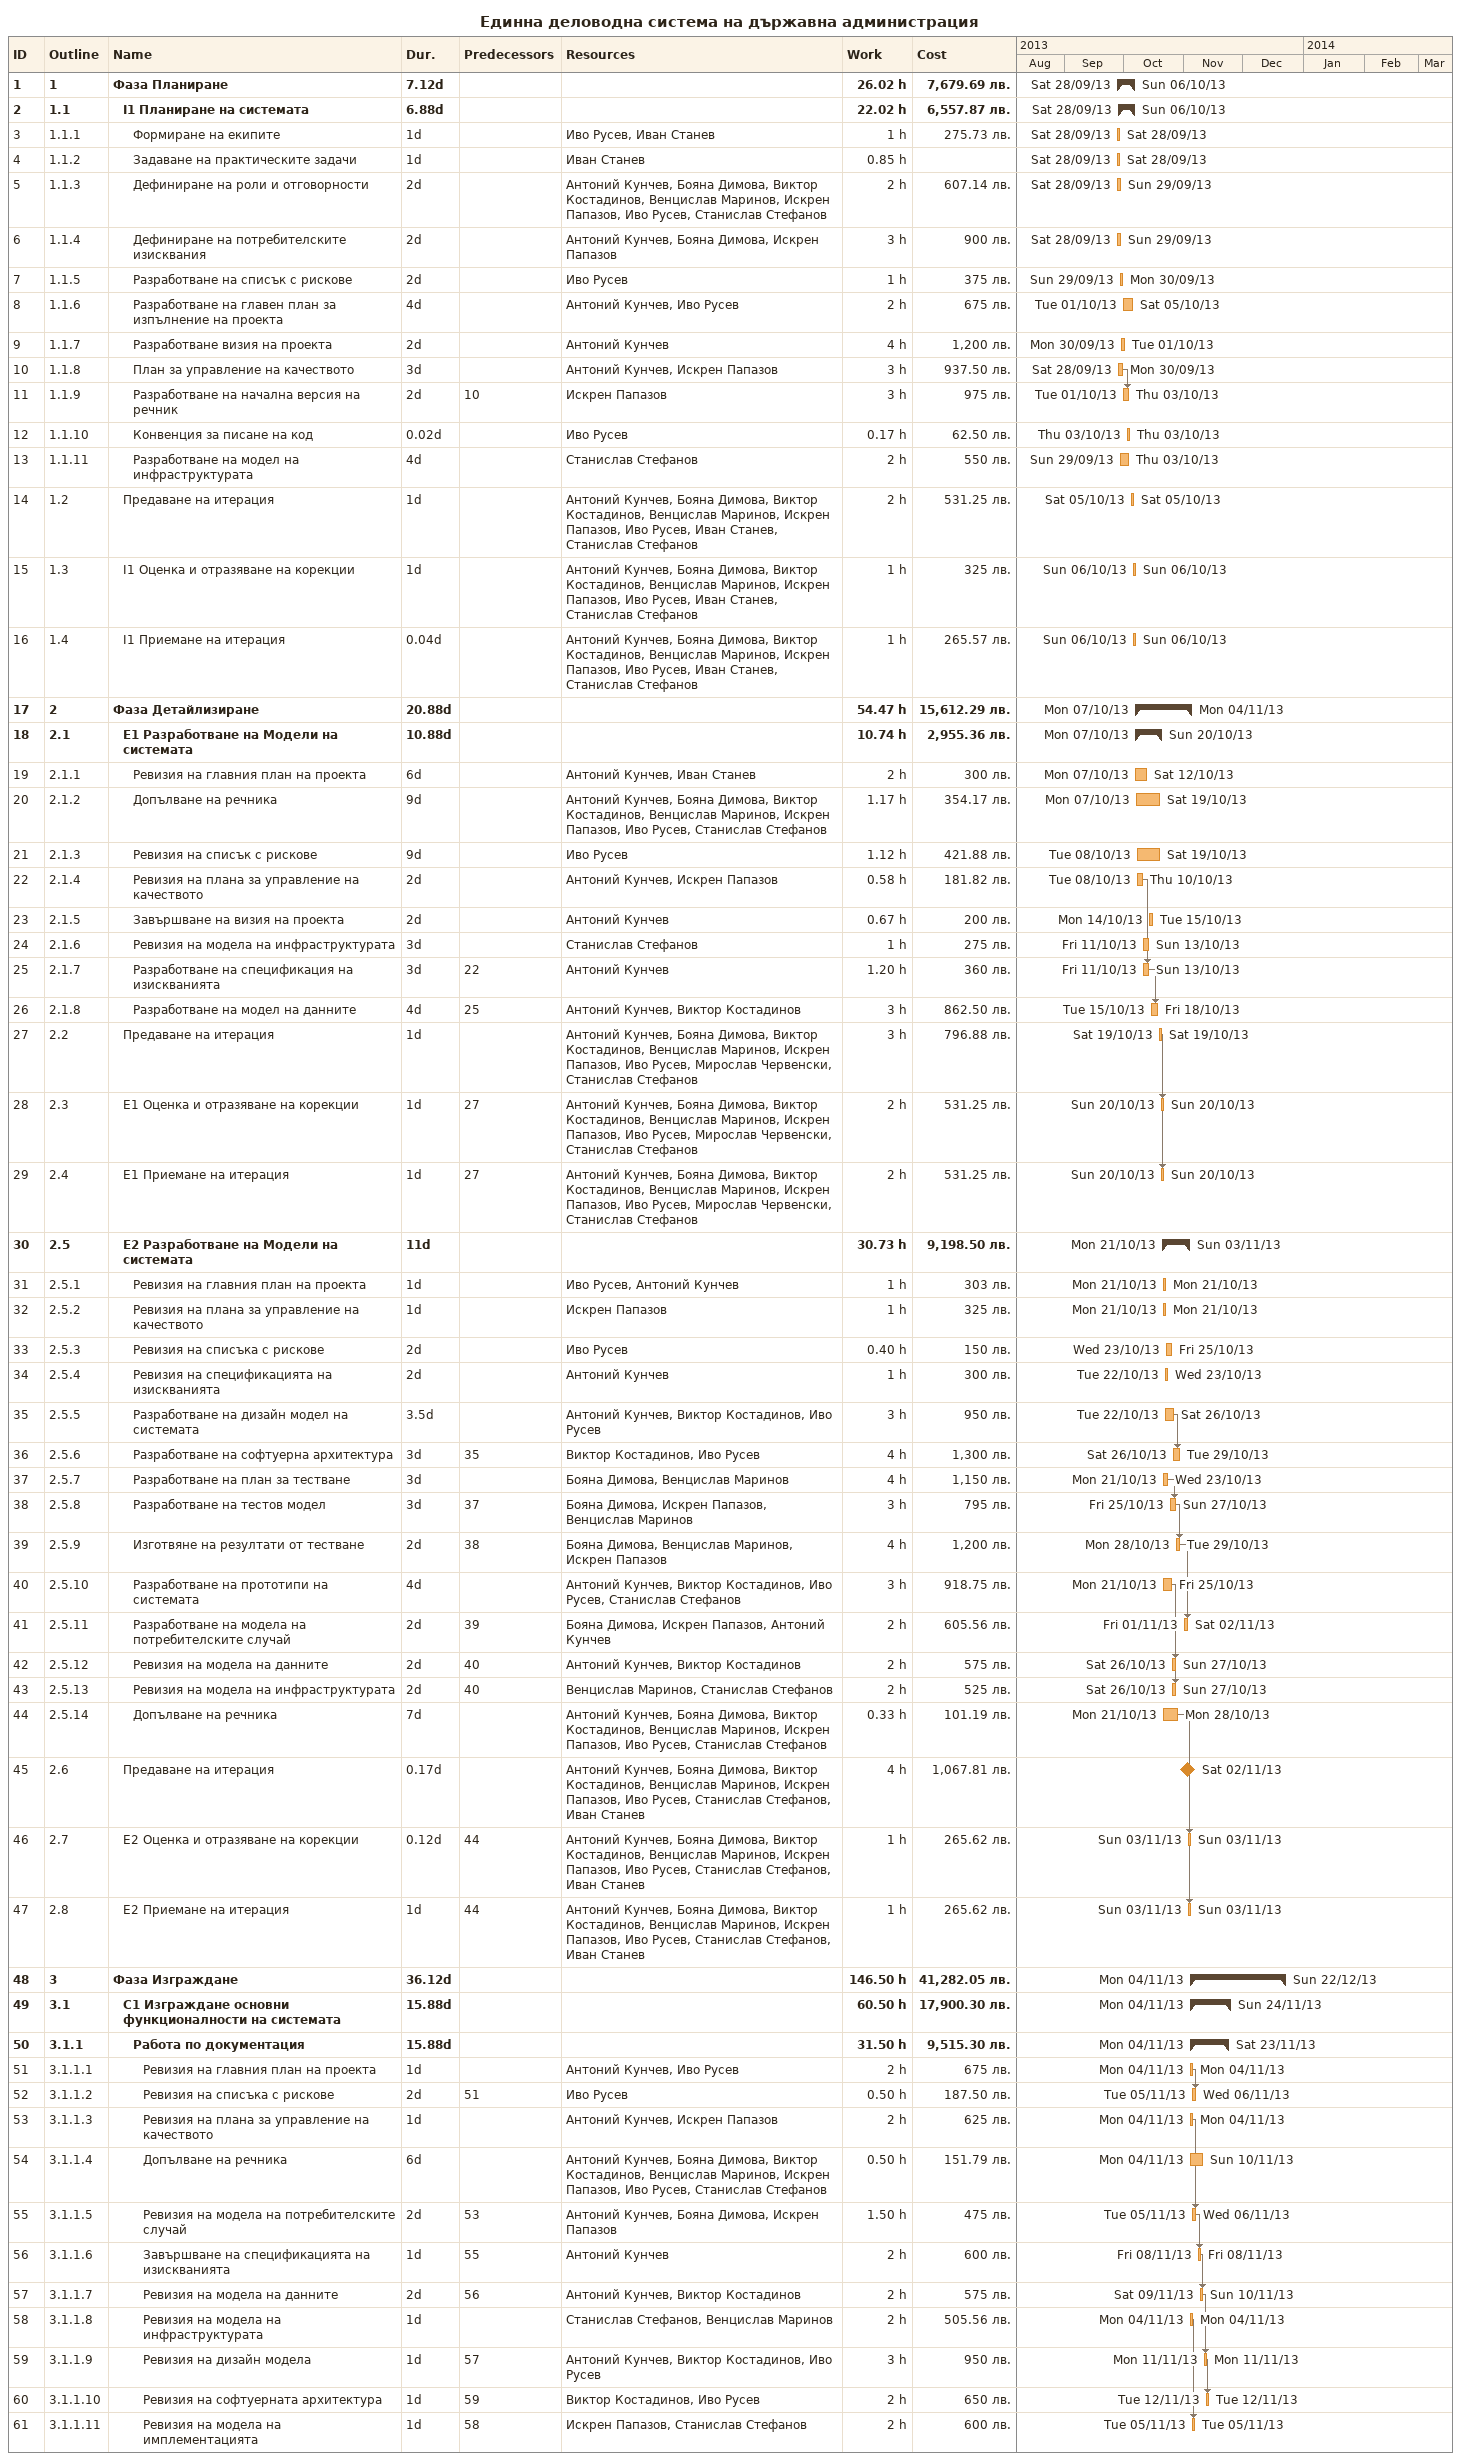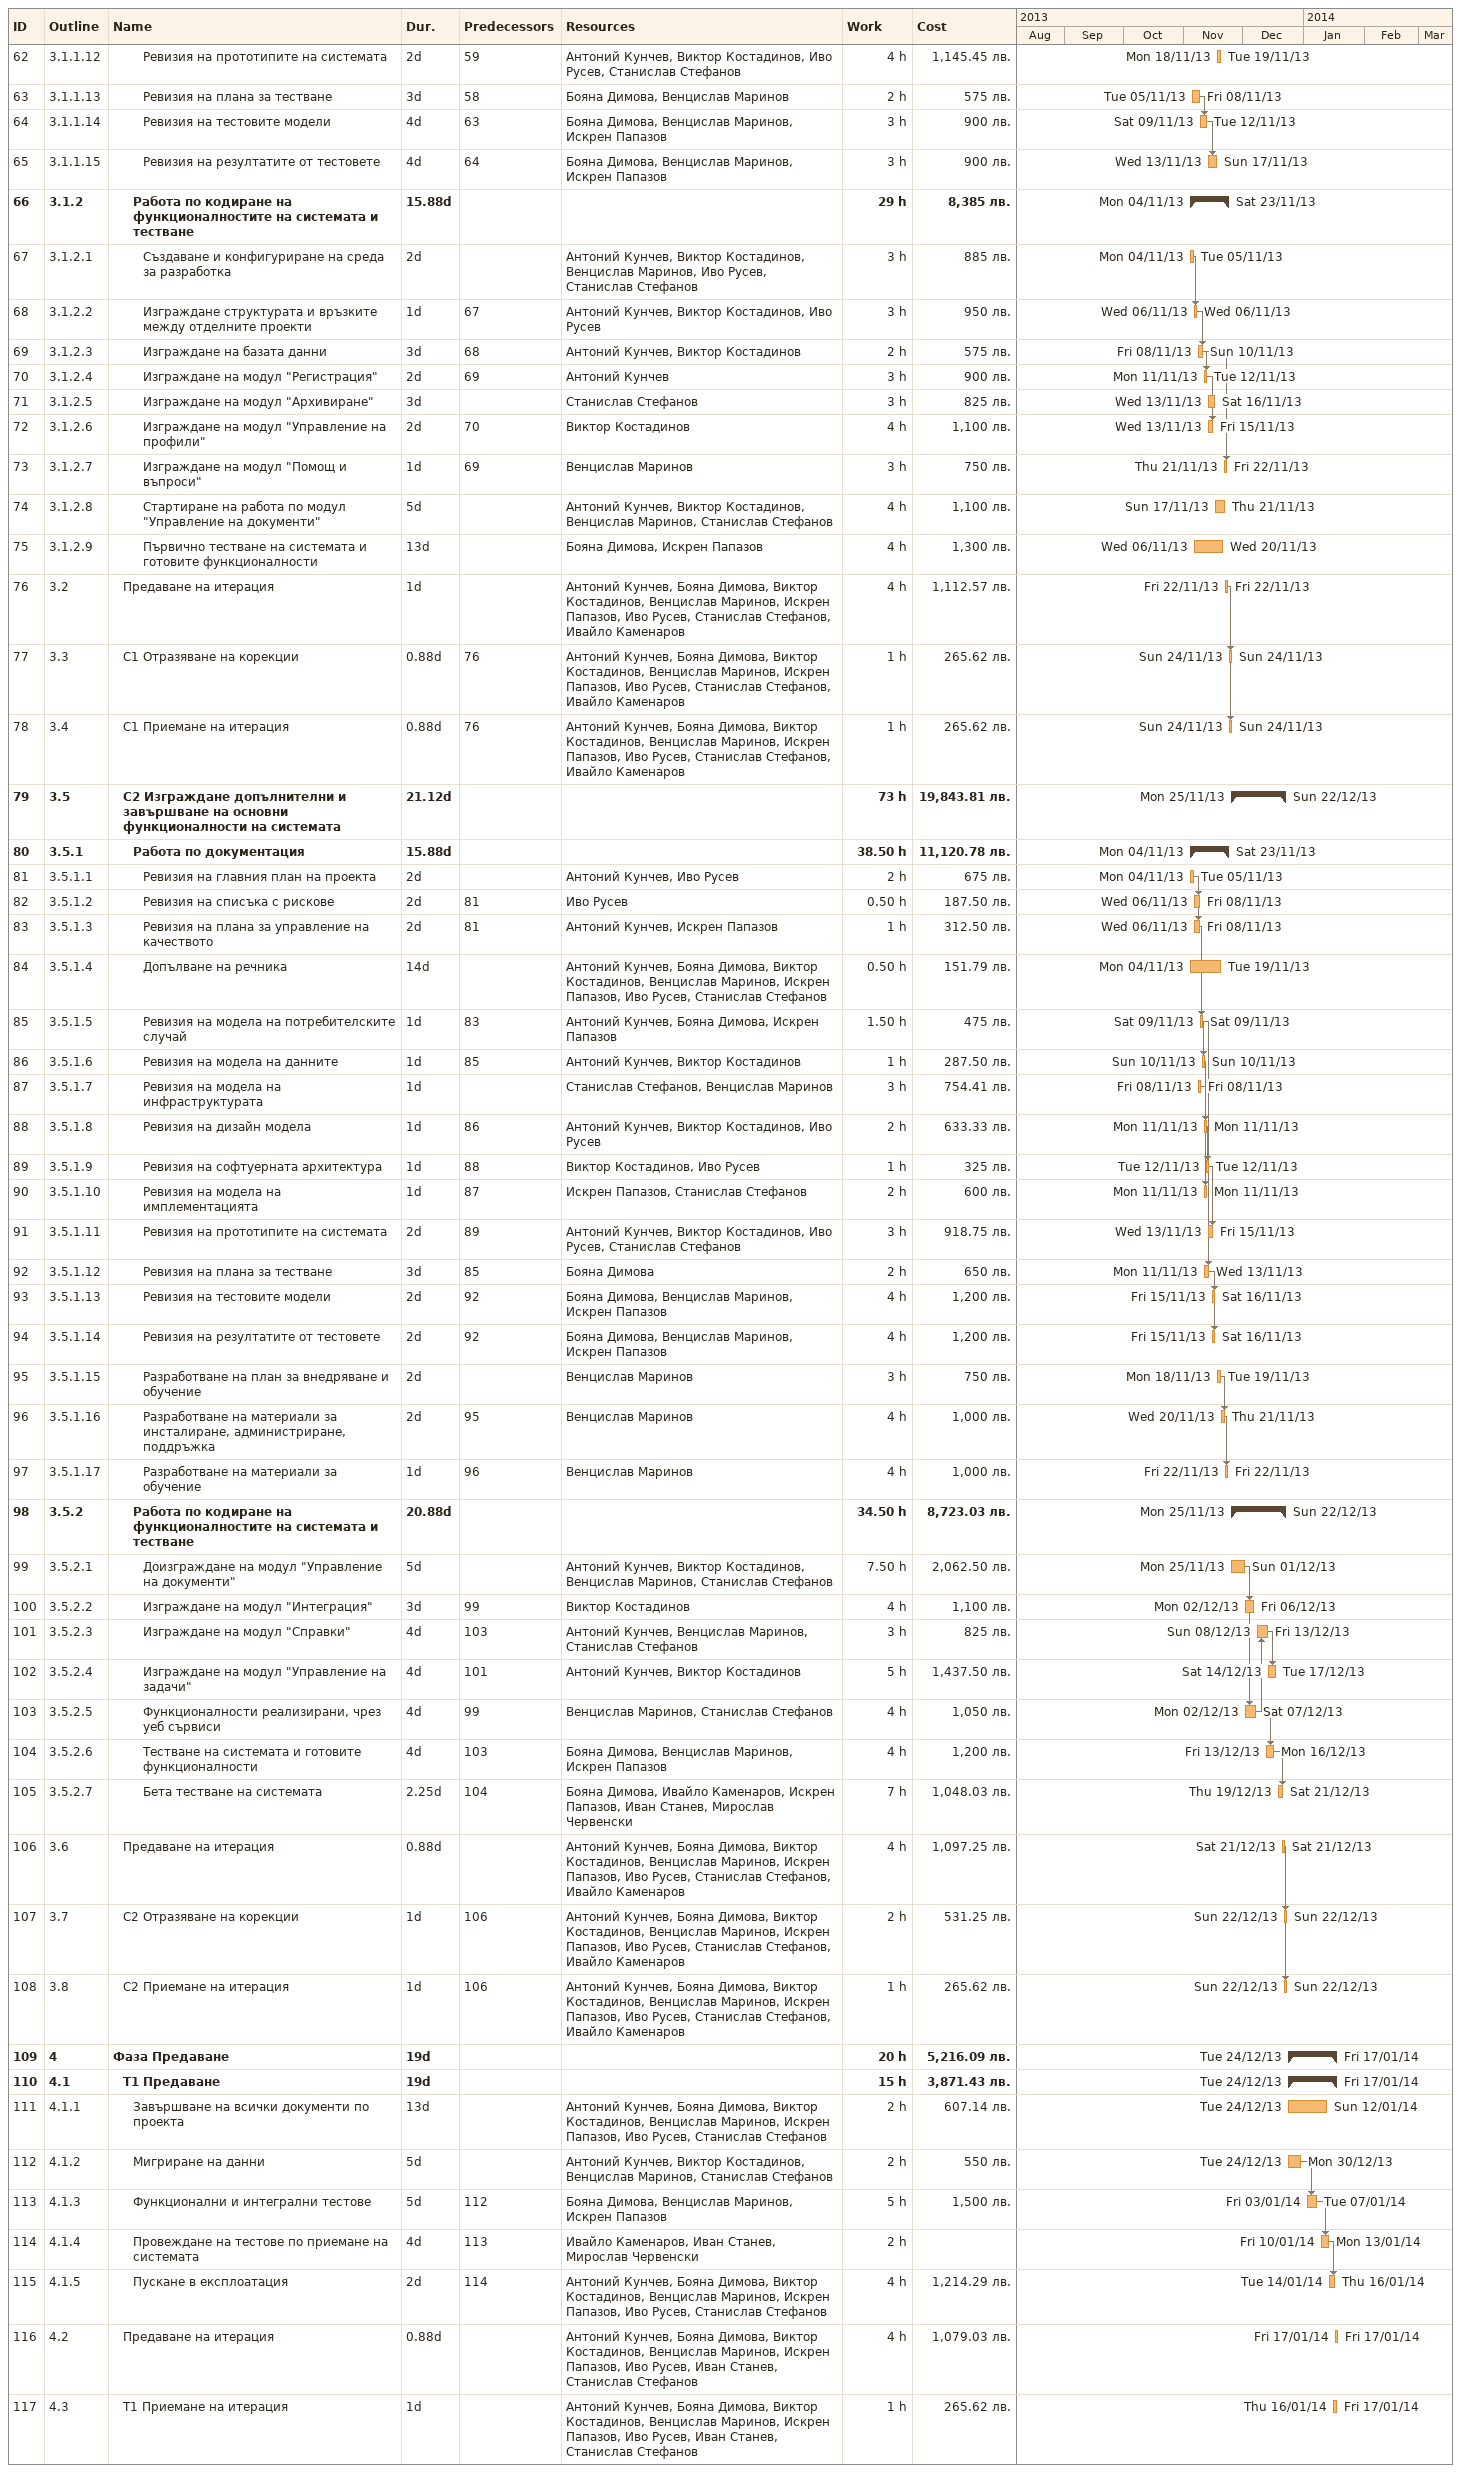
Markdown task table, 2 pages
Единна деловодна система на държавна администрация

| ID | WBS | Task | Duration | Start | Finish | Predecessors | Resources | Work (h) | Cost (лв.) |
|---|---|---|---|---|---|---|---|---|---|
| 1 | 1 | **Фаза Планиране** | 7.12d | 2013-09-28 | 2013-10-06 |  |  | 26.02 | 7679.69 |
| 2 | 1.1 | **I1 Планиране на системата** | 6.88d | 2013-09-28 | 2013-10-06 |  |  | 22.02 | 6557.87 |
| 3 | 1.1.1 | Формиране на екипите | 1d | 2013-09-28 | 2013-09-28 |  | Иво Русев, Иван Станев | 1 | 275.73 |
| 4 | 1.1.2 | Задаване на практическите задачи | 1d | 2013-09-28 | 2013-09-28 |  | Иван Станев | 0.85 |  |
| 5 | 1.1.3 | Дефиниране на роли и отговорности | 2d | 2013-09-28 | 2013-09-29 |  | Антоний Кунчев, Бояна Димова, Виктор Костадинов, Венцислав Маринов, Искрен Папазов, Иво Русев, Станислав Стефанов | 2 | 607.14 |
| 6 | 1.1.4 | Дефиниране на потребителските изисквания | 2d | 2013-09-28 | 2013-09-29 |  | Антоний Кунчев, Бояна Димова, Искрен Папазов | 3 | 900 |
| 7 | 1.1.5 | Разработване на списък с рискове | 2d | 2013-09-29 | 2013-09-30 |  | Иво Русев | 1 | 375 |
| 8 | 1.1.6 | Разработване на главен план за изпълнение на проекта | 4d | 2013-10-01 | 2013-10-05 |  | Антоний Кунчев, Иво Русев | 2 | 675 |
| 9 | 1.1.7 | Разработване визия на проекта | 2d | 2013-09-30 | 2013-10-01 |  | Антоний Кунчев | 4 | 1200 |
| 10 | 1.1.8 | План за управление на качеството | 3d | 2013-09-28 | 2013-09-30 |  | Антоний Кунчев, Искрен Папазов | 3 | 937.50 |
| 11 | 1.1.9 | Разработване на начална версия на речник | 2d | 2013-10-01 | 2013-10-03 | 10 | Искрен Папазов | 3 | 975 |
| 12 | 1.1.10 | Конвенция за писане на код | 0.02d | 2013-10-03 | 2013-10-03 |  | Иво Русев | 0.17 | 62.50 |
| 13 | 1.1.11 | Разработване на модел на инфраструктурата | 4d | 2013-09-29 | 2013-10-03 |  | Станислав Стефанов | 2 | 550 |
| 14 | 1.2 | Предаване на итерация | 1d | 2013-10-05 | 2013-10-05 |  | Антоний Кунчев, Бояна Димова, Виктор Костадинов, Венцислав Маринов, Искрен Папазов, Иво Русев, Иван Станев, Станислав Стефанов | 2 | 531.25 |
| 15 | 1.3 | I1 Оценка и отразяване на корекции | 1d | 2013-10-06 | 2013-10-06 |  | Антоний Кунчев, Бояна Димова, Виктор Костадинов, Венцислав Маринов, Искрен Папазов, Иво Русев, Иван Станев, Станислав Стефанов | 1 | 325 |
| 16 | 1.4 | I1 Приемане на итерация | 0.04d | 2013-10-06 | 2013-10-06 |  | Антоний Кунчев, Бояна Димова, Виктор Костадинов, Венцислав Маринов, Искрен Папазов, Иво Русев, Иван Станев, Станислав Стефанов | 1 | 265.57 |
| 17 | 2 | **Фаза Детайлизиране** | 20.88d | 2013-10-07 | 2013-11-04 |  |  | 54.47 | 15612.29 |
| 18 | 2.1 | **E1 Разработване на Модели на системата** | 10.88d | 2013-10-07 | 2013-10-20 |  |  | 10.74 | 2955.36 |
| 19 | 2.1.1 | Ревизия на главния план на проекта | 6d | 2013-10-07 | 2013-10-12 |  | Антоний Кунчев, Иван Станев | 2 | 300 |
| 20 | 2.1.2 | Допълване на речника | 9d | 2013-10-07 | 2013-10-19 |  | Антоний Кунчев, Бояна Димова, Виктор Костадинов, Венцислав Маринов, Искрен Папазов, Иво Русев, Станислав Стефанов | 1.17 | 354.17 |
| 21 | 2.1.3 | Ревизия на списък с рискове | 9d | 2013-10-08 | 2013-10-19 |  | Иво Русев | 1.12 | 421.88 |
| 22 | 2.1.4 | Ревизия на плана за управление на качеството | 2d | 2013-10-08 | 2013-10-10 |  | Антоний Кунчев, Искрен Папазов | 0.58 | 181.82 |
| 23 | 2.1.5 | Завършване на визия на проекта | 2d | 2013-10-14 | 2013-10-15 |  | Антоний Кунчев | 0.67 | 200 |
| 24 | 2.1.6 | Ревизия на модела на инфраструктурата | 3d | 2013-10-11 | 2013-10-13 |  | Станислав Стефанов | 1 | 275 |
| 25 | 2.1.7 | Разработване на спецификация на изискванията | 3d | 2013-10-11 | 2013-10-13 | 22 | Антоний Кунчев | 1.20 | 360 |
| 26 | 2.1.8 | Разработване на модел на данните | 4d | 2013-10-15 | 2013-10-18 | 25 | Антоний Кунчев, Виктор Костадинов | 3 | 862.50 |
| 27 | 2.2 | Предаване на итерация | 1d | 2013-10-19 | 2013-10-19 |  | Антоний Кунчев, Бояна Димова, Виктор Костадинов, Венцислав Маринов, Искрен Папазов, Иво Русев, Мирослав Червенски, Станислав Стефанов | 3 | 796.88 |
| 28 | 2.3 | Е1 Оценка и отразяване на корекции | 1d | 2013-10-20 | 2013-10-20 | 27 | Антоний Кунчев, Бояна Димова, Виктор Костадинов, Венцислав Маринов, Искрен Папазов, Иво Русев, Мирослав Червенски, Станислав Стефанов | 2 | 531.25 |
| 29 | 2.4 | Е1 Приемане на итерация | 1d | 2013-10-20 | 2013-10-20 | 27 | Антоний Кунчев, Бояна Димова, Виктор Костадинов, Венцислав Маринов, Искрен Папазов, Иво Русев, Мирослав Червенски, Станислав Стефанов | 2 | 531.25 |
| 30 | 2.5 | **E2 Разработване на Модели на системата** | 11d | 2013-10-21 | 2013-11-03 |  |  | 30.73 | 9198.50 |
| 31 | 2.5.1 | Ревизия на главния план на проекта | 1d | 2013-10-21 | 2013-10-21 |  | Иво Русев, Антоний Кунчев | 1 | 303 |
| 32 | 2.5.2 | Ревизия на плана за управление на качеството | 1d | 2013-10-21 | 2013-10-21 |  | Искрен Папазов | 1 | 325 |
| 33 | 2.5.3 | Ревизия на списъка с рискове | 2d | 2013-10-23 | 2013-10-25 |  | Иво Русев | 0.40 | 150 |
| 34 | 2.5.4 | Ревизия на спецификацията на изискванията | 2d | 2013-10-22 | 2013-10-23 |  | Антоний Кунчев | 1 | 300 |
| 35 | 2.5.5 | Разработване на дизайн модел на системата | 3.5d | 2013-10-22 | 2013-10-26 |  | Антоний Кунчев, Виктор Костадинов, Иво Русев | 3 | 950 |
| 36 | 2.5.6 | Разработване на софтуерна архитектура | 3d | 2013-10-26 | 2013-10-29 | 35 | Виктор Костадинов, Иво Русев | 4 | 1300 |
| 37 | 2.5.7 | Разработване на план за тестване | 3d | 2013-10-21 | 2013-10-23 |  | Бояна Димова, Венцислав Маринов | 4 | 1150 |
| 38 | 2.5.8 | Разработване на тестов модел | 3d | 2013-10-25 | 2013-10-27 | 37 | Бояна Димова, Искрен Папазов, Венцислав Маринов | 3 | 795 |
| 39 | 2.5.9 | Изготвяне на резултати от тестване | 2d | 2013-10-28 | 2013-10-29 | 38 | Бояна Димова, Венцислав Маринов, Искрен Папазов | 4 | 1200 |
| 40 | 2.5.10 | Разработване на прототипи на системата | 4d | 2013-10-21 | 2013-10-25 |  | Антоний Кунчев, Виктор Костадинов, Иво Русев, Станислав Стефанов | 3 | 918.75 |
| 41 | 2.5.11 | Разработване на модела на потребителските случай | 2d | 2013-11-01 | 2013-11-02 | 39 | Бояна Димова, Искрен Папазов, Антоний Кунчев | 2 | 605.56 |
| 42 | 2.5.12 | Ревизия на модела на данните | 2d | 2013-10-26 | 2013-10-27 | 40 | Антоний Кунчев, Виктор Костадинов | 2 | 575 |
| 43 | 2.5.13 | Ревизия на модела на инфраструктурата | 2d | 2013-10-26 | 2013-10-27 | 40 | Венцислав Маринов, Станислав Стефанов | 2 | 525 |
| 44 | 2.5.14 | Допълване на речника | 7d | 2013-10-21 | 2013-10-28 |  | Антоний Кунчев, Бояна Димова, Виктор Костадинов, Венцислав Маринов, Искрен Папазов, Иво Русев, Станислав Стефанов | 0.33 | 101.19 |
| 45 | 2.6 | Предаване на итерация | 0.17d | 2013-11-02 | 2013-11-02 |  | Антоний Кунчев, Бояна Димова, Виктор Костадинов, Венцислав Маринов, Искрен Папазов, Иво Русев, Станислав Стефанов, Иван Станев | 4 | 1067.81 |
| 46 | 2.7 | Е2 Оценка и отразяване на корекции | 0.12d | 2013-11-03 | 2013-11-03 | 44 | Антоний Кунчев, Бояна Димова, Виктор Костадинов, Венцислав Маринов, Искрен Папазов, Иво Русев, Станислав Стефанов, Иван Станев | 1 | 265.62 |
| 47 | 2.8 | Е2 Приемане на итерация | 1d | 2013-11-03 | 2013-11-03 | 44 | Антоний Кунчев, Бояна Димова, Виктор Костадинов, Венцислав Маринов, Искрен Папазов, Иво Русев, Станислав Стефанов, Иван Станев | 1 | 265.62 |
| 48 | 3 | **Фаза Изграждане** | 36.12d | 2013-11-04 | 2013-12-22 |  |  | 146.50 | 41282.05 |
| 49 | 3.1 | **C1 Изграждане основни функционалности на системата** | 15.88d | 2013-11-04 | 2013-11-24 |  |  | 60.50 | 17900.30 |
| 50 | 3.1.1 | **Работа по документация** | 15.88d | 2013-11-04 | 2013-11-23 |  |  | 31.50 | 9515.30 |
| 51 | 3.1.1.1 | Ревизия на главния план на проекта | 1d | 2013-11-04 | 2013-11-04 |  | Антоний Кунчев, Иво Русев | 2 | 675 |
| 52 | 3.1.1.2 | Ревизия на списъка с рискове | 2d | 2013-11-05 | 2013-11-06 | 51 | Иво Русев | 0.50 | 187.50 |
| 53 | 3.1.1.3 | Ревизия на плана за управление на качеството | 1d | 2013-11-04 | 2013-11-04 |  | Антоний Кунчев, Искрен Папазов | 2 | 625 |
| 54 | 3.1.1.4 | Допълване на речника | 6d | 2013-11-04 | 2013-11-10 |  | Антоний Кунчев, Бояна Димова, Виктор Костадинов, Венцислав Маринов, Искрен Папазов, Иво Русев, Станислав Стефанов | 0.50 | 151.79 |
| 55 | 3.1.1.5 | Ревизия на модела на потребителските случай | 2d | 2013-11-05 | 2013-11-06 | 53 | Антоний Кунчев, Бояна Димова, Искрен Папазов | 1.50 | 475 |
| 56 | 3.1.1.6 | Завършване на спецификацията на изискванията | 1d | 2013-11-08 | 2013-11-08 | 55 | Антоний Кунчев | 2 | 600 |
| 57 | 3.1.1.7 | Ревизия на модела на данните | 2d | 2013-11-09 | 2013-11-10 | 56 | Антоний Кунчев, Виктор Костадинов | 2 | 575 |
| 58 | 3.1.1.8 | Ревизия на модела на инфраструктурата | 1d | 2013-11-04 | 2013-11-04 |  | Станислав Стефанов, Венцислав Маринов | 2 | 505.56 |
| 59 | 3.1.1.9 | Ревизия на дизайн модела | 1d | 2013-11-11 | 2013-11-11 | 57 | Антоний Кунчев, Виктор Костадинов, Иво Русев | 3 | 950 |
| 60 | 3.1.1.10 | Ревизия на софтуерната архитектура | 1d | 2013-11-12 | 2013-11-12 | 59 | Виктор Костадинов, Иво Русев | 2 | 650 |
| 61 | 3.1.1.11 | Ревизия на модела на имплементацията | 1d | 2013-11-05 | 2013-11-05 | 58 | Искрен Папазов, Станислав Стефанов | 2 | 600 |
| 62 | 3.1.1.12 | Ревизия на прототипите на системата | 2d | 2013-11-18 | 2013-11-19 | 59 | Антоний Кунчев, Виктор Костадинов, Иво Русев, Станислав Стефанов | 4 | 1145.45 |
| 63 | 3.1.1.13 | Ревизия на плана за тестване | 3d | 2013-11-05 | 2013-11-08 | 58 | Бояна Димова, Венцислав Маринов | 2 | 575 |
| 64 | 3.1.1.14 | Ревизия на тестовите модели | 4d | 2013-11-09 | 2013-11-12 | 63 | Бояна Димова, Венцислав Маринов, Искрен Папазов | 3 | 900 |
| 65 | 3.1.1.15 | Ревизия на резултатите от тестовете | 4d | 2013-11-13 | 2013-11-17 | 64 | Бояна Димова, Венцислав Маринов, Искрен Папазов | 3 | 900 |
| 66 | 3.1.2 | **Работа по кодиране на функционалностите на системата и тестване** | 15.88d | 2013-11-04 | 2013-11-23 |  |  | 29 | 8385 |
| 67 | 3.1.2.1 | Създаване и конфигуриране на среда за разработка | 2d | 2013-11-04 | 2013-11-05 |  | Антоний Кунчев, Виктор Костадинов, Венцислав Маринов, Иво Русев, Станислав Стефанов | 3 | 885 |
| 68 | 3.1.2.2 | Изграждане структурата и връзките между отделните проекти | 1d | 2013-11-06 | 2013-11-06 | 67 | Антоний Кунчев, Виктор Костадинов, Иво Русев | 3 | 950 |
| 69 | 3.1.2.3 | Изграждане на базата данни | 3d | 2013-11-08 | 2013-11-10 | 68 | Антоний Кунчев, Виктор Костадинов | 2 | 575 |
| 70 | 3.1.2.4 | Изграждане на модул "Регистрация" | 2d | 2013-11-11 | 2013-11-12 | 69 | Антоний Кунчев | 3 | 900 |
| 71 | 3.1.2.5 | Изграждане на модул "Архивиране" | 3d | 2013-11-13 | 2013-11-16 |  | Станислав Стефанов | 3 | 825 |
| 72 | 3.1.2.6 | Изграждане на модул "Управление на профили" | 2d | 2013-11-13 | 2013-11-15 | 70 | Виктор Костадинов | 4 | 1100 |
| 73 | 3.1.2.7 | Изграждане на модул "Помощ и въпроси" | 1d | 2013-11-21 | 2013-11-22 | 69 | Венцислав Маринов | 3 | 750 |
| 74 | 3.1.2.8 | Стартиране на работа по модул "Управление на документи" | 5d | 2013-11-17 | 2013-11-21 |  | Антоний Кунчев, Виктор Костадинов, Венцислав Маринов, Станислав Стефанов | 4 | 1100 |
| 75 | 3.1.2.9 | Първично тестване на системата и готовите функционалности | 13d | 2013-11-06 | 2013-11-20 |  | Бояна Димова, Искрен Папазов | 4 | 1300 |
| 76 | 3.2 | Предаване на итерация | 1d | 2013-11-22 | 2013-11-22 |  | Антоний Кунчев, Бояна Димова, Виктор Костадинов, Венцислав Маринов, Искрен Папазов, Иво Русев, Станислав Стефанов, Ивайло Каменаров | 4 | 1112.57 |
| 77 | 3.3 | C1 Отразяване на корекции | 0.88d | 2013-11-24 | 2013-11-24 | 76 | Антоний Кунчев, Бояна Димова, Виктор Костадинов, Венцислав Маринов, Искрен Папазов, Иво Русев, Станислав Стефанов, Ивайло Каменаров | 1 | 265.62 |
| 78 | 3.4 | C1 Приемане на итерация | 0.88d | 2013-11-24 | 2013-11-24 | 76 | Антоний Кунчев, Бояна Димова, Виктор Костадинов, Венцислав Маринов, Искрен Папазов, Иво Русев, Станислав Стефанов, Ивайло Каменаров | 1 | 265.62 |
| 79 | 3.5 | **C2 Изграждане допълнителни и завършване на основни функционалности на системата** | 21.12d | 2013-11-25 | 2013-12-22 |  |  | 73 | 19843.81 |
| 80 | 3.5.1 | **Работа по документация** | 15.88d | 2013-11-04 | 2013-11-23 |  |  | 38.50 | 11120.78 |
| 81 | 3.5.1.1 | Ревизия на главния план на проекта | 2d | 2013-11-04 | 2013-11-05 |  | Антоний Кунчев, Иво Русев | 2 | 675 |
| 82 | 3.5.1.2 | Ревизия на списъка с рискове | 2d | 2013-11-06 | 2013-11-08 | 81 | Иво Русев | 0.50 | 187.50 |
| 83 | 3.5.1.3 | Ревизия на плана за управление на качеството | 2d | 2013-11-06 | 2013-11-08 | 81 | Антоний Кунчев, Искрен Папазов | 1 | 312.50 |
| 84 | 3.5.1.4 | Допълване на речника | 14d | 2013-11-04 | 2013-11-19 |  | Антоний Кунчев, Бояна Димова, Виктор Костадинов, Венцислав Маринов, Искрен Папазов, Иво Русев, Станислав Стефанов | 0.50 | 151.79 |
| 85 | 3.5.1.5 | Ревизия на модела на потребителските случай | 1d | 2013-11-09 | 2013-11-09 | 83 | Антоний Кунчев, Бояна Димова, Искрен Папазов | 1.50 | 475 |
| 86 | 3.5.1.6 | Ревизия на модела на данните | 1d | 2013-11-10 | 2013-11-10 | 85 | Антоний Кунчев, Виктор Костадинов | 1 | 287.50 |
| 87 | 3.5.1.7 | Ревизия на модела на инфраструктурата | 1d | 2013-11-08 | 2013-11-08 |  | Станислав Стефанов, Венцислав Маринов | 3 | 754.41 |
| 88 | 3.5.1.8 | Ревизия на дизайн модела | 1d | 2013-11-11 | 2013-11-11 | 86 | Антоний Кунчев, Виктор Костадинов, Иво Русев | 2 | 633.33 |
| 89 | 3.5.1.9 | Ревизия на софтуерната архитектура | 1d | 2013-11-12 | 2013-11-12 | 88 | Виктор Костадинов, Иво Русев | 1 | 325 |
| 90 | 3.5.1.10 | Ревизия на модела на имплементацията | 1d | 2013-11-11 | 2013-11-11 | 87 | Искрен Папазов, Станислав Стефанов | 2 | 600 |
| 91 | 3.5.1.11 | Ревизия на прототипите на системата | 2d | 2013-11-13 | 2013-11-15 | 89 | Антоний Кунчев, Виктор Костадинов, Иво Русев, Станислав Стефанов | 3 | 918.75 |
| 92 | 3.5.1.12 | Ревизия на плана за тестване | 3d | 2013-11-11 | 2013-11-13 | 85 | Бояна Димова | 2 | 650 |
| 93 | 3.5.1.13 | Ревизия на тестовите модели | 2d | 2013-11-15 | 2013-11-16 | 92 | Бояна Димова, Венцислав Маринов, Искрен Папазов | 4 | 1200 |
| 94 | 3.5.1.14 | Ревизия на резултатите от тестовете | 2d | 2013-11-15 | 2013-11-16 | 92 | Бояна Димова, Венцислав Маринов, Искрен Папазов | 4 | 1200 |
| 95 | 3.5.1.15 | Разработване на план за внедряване и обучение | 2d | 2013-11-18 | 2013-11-19 |  | Венцислав Маринов | 3 | 750 |
| 96 | 3.5.1.16 | Разработване на материали за инсталиране, администриране, поддръжка | 2d | 2013-11-20 | 2013-11-21 | 95 | Венцислав Маринов | 4 | 1000 |
| 97 | 3.5.1.17 | Разработване на материали за обучение | 1d | 2013-11-22 | 2013-11-22 | 96 | Венцислав Маринов | 4 | 1000 |
| 98 | 3.5.2 | **Работа по кодиране на функционалностите на системата и тестване** | 20.88d | 2013-11-25 | 2013-12-22 |  |  | 34.50 | 8723.03 |
| 99 | 3.5.2.1 | Доизграждане на модул "Управление на документи" | 5d | 2013-11-25 | 2013-12-01 |  | Антоний Кунчев, Виктор Костадинов, Венцислав Маринов, Станислав Стефанов | 7.50 | 2062.50 |
| 100 | 3.5.2.2 | Изграждане на модул "Интеграция" | 3d | 2013-12-02 | 2013-12-06 | 99 | Виктор Костадинов | 4 | 1100 |
| 101 | 3.5.2.3 | Изграждане на модул "Справки" | 4d | 2013-12-08 | 2013-12-13 | 103 | Антоний Кунчев, Венцислав Маринов, Станислав Стефанов | 3 | 825 |
| 102 | 3.5.2.4 | Изграждане на модул "Управление на задачи" | 4d | 2013-12-14 | 2013-12-17 | 101 | Антоний Кунчев, Виктор Костадинов | 5 | 1437.50 |
| 103 | 3.5.2.5 | Функционалности реализирани, чрез уеб сървиси | 4d | 2013-12-02 | 2013-12-07 | 99 | Венцислав Маринов, Станислав Стефанов | 4 | 1050 |
| 104 | 3.5.2.6 | Тестване на системата и готовите функционалности | 4d | 2013-12-13 | 2013-12-16 | 103 | Бояна Димова, Венцислав Маринов, Искрен Папазов | 4 | 1200 |
| 105 | 3.5.2.7 | Бета тестване на системата | 2.25d | 2013-12-19 | 2013-12-21 | 104 | Бояна Димова, Ивайло Каменаров, Искрен Папазов, Иван Станев, Мирослав Червенски | 7 | 1048.03 |
| 106 | 3.6 | Предаване на итерация | 0.88d | 2013-12-21 | 2013-12-21 |  | Антоний Кунчев, Бояна Димова, Виктор Костадинов, Венцислав Маринов, Искрен Папазов, Иво Русев, Станислав Стефанов, Ивайло Каменаров | 4 | 1097.25 |
| 107 | 3.7 | C2 Отразяване на корекции | 1d | 2013-12-22 | 2013-12-22 | 106 | Антоний Кунчев, Бояна Димова, Виктор Костадинов, Венцислав Маринов, Искрен Папазов, Иво Русев, Станислав Стефанов, Ивайло Каменаров | 2 | 531.25 |
| 108 | 3.8 | C2 Приемане на итерация | 1d | 2013-12-22 | 2013-12-22 | 106 | Антоний Кунчев, Бояна Димова, Виктор Костадинов, Венцислав Маринов, Искрен Папазов, Иво Русев, Станислав Стефанов, Ивайло Каменаров | 1 | 265.62 |
| 109 | 4 | **Фаза Предаване** | 19d | 2013-12-24 | 2014-01-17 |  |  | 20 | 5216.09 |
| 110 | 4.1 | **Т1 Предаване** | 19d | 2013-12-24 | 2014-01-17 |  |  | 15 | 3871.43 |
| 111 | 4.1.1 | Завършване на всички документи по проекта | 13d | 2013-12-24 | 2014-01-12 |  | Антоний Кунчев, Бояна Димова, Виктор Костадинов, Венцислав Маринов, Искрен Папазов, Иво Русев, Станислав Стефанов | 2 | 607.14 |
| 112 | 4.1.2 | Мигриране на данни | 5d | 2013-12-24 | 2013-12-30 |  | Антоний Кунчев, Виктор Костадинов, Венцислав Маринов, Станислав Стефанов | 2 | 550 |
| 113 | 4.1.3 | Функционални и интегрални тестове | 5d | 2014-01-03 | 2014-01-07 | 112 | Бояна Димова, Венцислав Маринов, Искрен Папазов | 5 | 1500 |
| 114 | 4.1.4 | Провеждане на тестове по приемане на системата | 4d | 2014-01-10 | 2014-01-13 | 113 | Ивайло Каменаров, Иван Станев, Мирослав Червенски | 2 |  |
| 115 | 4.1.5 | Пускане в експлоатация | 2d | 2014-01-14 | 2014-01-16 | 114 | Антоний Кунчев, Бояна Димова, Виктор Костадинов, Венцислав Маринов, Искрен Папазов, Иво Русев, Станислав Стефанов | 4 | 1214.29 |
| 116 | 4.2 | Предаване на итерация | 0.88d | 2014-01-17 | 2014-01-17 |  | Антоний Кунчев, Бояна Димова, Виктор Костадинов, Венцислав Маринов, Искрен Папазов, Иво Русев, Иван Станев, Станислав Стефанов | 4 | 1079.03 |
| 117 | 4.3 | Т1 Приемане на итерация | 1d | 2014-01-16 | 2014-01-17 |  | Антоний Кунчев, Бояна Димова, Виктор Костадинов, Венцислав Маринов, Искрен Папазов, Иво Русев, Иван Станев, Станислав Стефанов | 1 | 265.62 |
